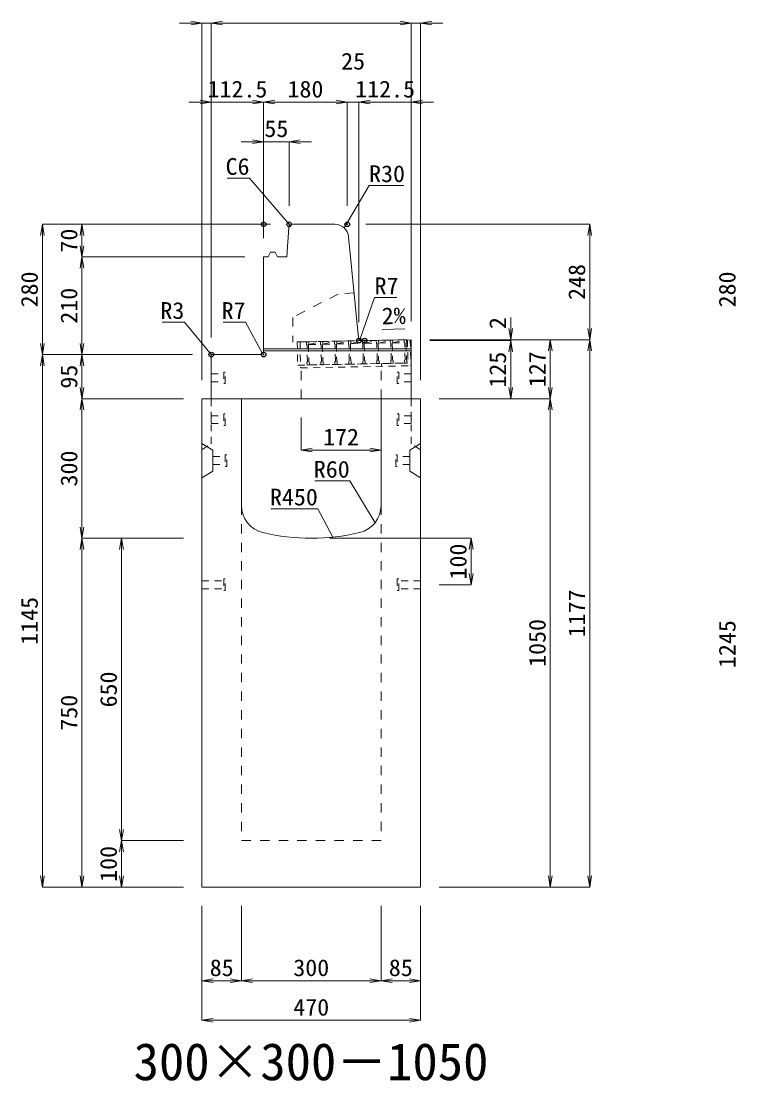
# Model space of a CAD drawing. Units: millimetres at full size; some dimension numbers follow another scale. Extents: x -18734 to 51600, y -18820 to 17820.
# Drawn here: x 7776 to 9313, y -6186 to -3908 of the extents above; entities that cross this region are included whole.
import ezdxf
from ezdxf.enums import TextEntityAlignment as Align

# ---------------------------------------------------------------- set-up
doc = ezdxf.new("R2010")
doc.units = ezdxf.units.MM
doc.header["$LTSCALE"] = 20
doc.header["$PDMODE"] = 32
doc.header["$PDSIZE"] = 10
doc.linetypes.add('USER1', pattern=[2, 1, -1])
doc.linetypes.add('USER2', pattern=[1.35, 0.75, -0.6])
for name, color, linetype, lineweight in [('インサート', 3, 'USER2', 9), ('グレーチング', 7, 'USER2', 5), ('受枠', 3, 'USER2', 9), ('寸法線', 7, 'Continuous', 13), ('引出線', 4, 'Continuous', 13), ('本体', 2, 'Continuous', 13), ('目地', 132, 'Continuous', 5)]:
    doc.layers.add(name, color=color, linetype=linetype, lineweight=lineweight)
doc.layers.add('作業エリア', color=11, linetype='Continuous')
doc.layers.add('文字', color=7, linetype='Continuous')
doc.styles.add('ＭＳ 明朝', font='')
doc.styles.get('ＭＳ 明朝').set_extended_font_data('MS Mincho')

# ---------------------------------------------------------------- blocks, each defined once
blk = doc.blocks.new('open_arrow')
at = {"color": 0, "linetype": 'Continuous', "lineweight": -2}
blk.add_lwpolyline([(7.5, 1.25), (0, 0), (7.5, -1.25)], dxfattribs=at)

msp = doc.modelspace()

# ---------------------------------------------------------------- linework, layer by layer
at = {"layer": 'インサート'}
for p, q in [((8185, -4666.5), (8212, -4666.5)), ((8185, -4666.5), (8185, -4683.5)), ((8215, -4662.5), (8212, -4662.5)), ((8212, -4662.5), (8212, -4687.5)), ((8215, -4687.5), (8215, -4662.5)), ((8585, -4662.5), (8588, -4662.5)), ((8585, -4687.5), (8585, -4662.5)), ((8588, -4662.5), (8588, -4687.5)), ((8615, -4666.5), (8588, -4666.5)), ((8615, -4666.5), (8615, -4683.5)), ((8185, -4683.5), (8212, -4683.5)), ((8212, -4687.5), (8215, -4687.5)), ((8588, -4687.5), (8585, -4687.5)), ((8615, -4683.5), (8588, -4683.5)), ((8185, -4756.5), (8212, -4756.5)), ((8185, -4756.5), (8185, -4773.5)), ((8215, -4752.5), (8212, -4752.5)), ((8212, -4752.5), (8212, -4777.5)), ((8215, -4777.5), (8215, -4752.5)), ((8585, -4752.5), (8588, -4752.5)), ((8585, -4777.5), (8585, -4752.5)), ((8588, -4752.5), (8588, -4777.5)), ((8615, -4756.5), (8588, -4756.5)), ((8615, -4756.5), (8615, -4773.5)), ((8185, -4773.5), (8212, -4773.5)), ((8212, -4777.5), (8215, -4777.5)), ((8588, -4777.5), (8585, -4777.5)), ((8615, -4773.5), (8588, -4773.5)), ((8188.2, -4844.5), (8215.2, -4844.5)), ((8188.2, -4844.5), (8188.2, -4861.5)), ((8218.2, -4840.5), (8215.2, -4840.5)), ((8215.2, -4840.5), (8215.2, -4865.5)), ((8218.2, -4865.5), (8218.2, -4840.5)), ((8581.8, -4840.5), (8584.8, -4840.5)), ((8581.8, -4865.5), (8581.8, -4840.5)), ((8584.8, -4840.5), (8584.8, -4865.5)), ((8611.8, -4844.5), (8584.8, -4844.5)), ((8611.8, -4844.5), (8611.8, -4861.5)), ((8188.2, -4861.5), (8215.2, -4861.5)), ((8215.2, -4865.5), (8218.2, -4865.5)), ((8584.8, -4865.5), (8581.8, -4865.5)), ((8611.8, -4861.5), (8584.8, -4861.5)), ((8165, -5111.5), (8212, -5111.5)), ((8165, -5111.5), (8165, -5128.5)), ((8215, -5107.5), (8212, -5107.5)), ((8212, -5107.5), (8212, -5132.5)), ((8215, -5132.5), (8215, -5107.5)), ((8588, -5107.5), (8585, -5107.5)), ((8585, -5107.5), (8585, -5132.5)), ((8588, -5132.5), (8588, -5107.5)), ((8635, -5111.5), (8588, -5111.5)), ((8635, -5128.5), (8635, -5111.5)), ((8165, -5128.5), (8212, -5128.5)), ((8212, -5132.5), (8215, -5132.5)), ((8585, -5132.5), (8588, -5132.5)), ((8635, -5128.5), (8588, -5128.5))]:
    msp.add_line(p, q, dxfattribs=at)
at = {"layer": 'グレーチング'}
for p, q in [((8389.92, -4597.5), (8604.88, -4593.2)), ((8395.04, -4603.4), (8419.92, -4596.9)), ((8425.04, -4602.8), (8449.91, -4596.3)), ((8455.03, -4602.2), (8479.91, -4595.7)), ((8485.03, -4601.6), (8509.9, -4595.1)), ((8485.03, -4601.6), (8510.02, -4601.1)), ((8515.02, -4601), (8539.89, -4594.5)), ((8515.02, -4601), (8540.01, -4600.5)), ((8545.01, -4600.4), (8569.89, -4593.9)), ((8545.01, -4600.4), (8570.01, -4599.9)), ((8575.01, -4599.8), (8599.88, -4593.3)), ((8575.01, -4599.8), (8600, -4599.3)), ((8395.04, -4603.4), (8420.04, -4602.9)), ((8425.04, -4602.8), (8450.03, -4602.3)), ((8455.03, -4602.2), (8480.03, -4601.7)), ((8390.92, -4647.49), (8605.88, -4643.19))]:
    msp.add_line(p, q, dxfattribs=at)
for points in [[(8389.92, -4597.5), (8394.92, -4597.4), (8395.04, -4603.4), (8394.06, -4604.42), (8394.78, -4640.41), (8395.8, -4641.39), (8395.92, -4647.39), (8390.92, -4647.49), (8390.8, -4641.49), (8391.78, -4640.47), (8391.06, -4604.48), (8390.04, -4603.5)], [(8419.92, -4596.9), (8424.92, -4596.8), (8425.04, -4602.8), (8424.06, -4603.82), (8424.78, -4639.81), (8425.8, -4640.79), (8425.92, -4646.79), (8420.92, -4646.89), (8420.8, -4640.89), (8421.78, -4639.87), (8421.06, -4603.88), (8420.04, -4602.9)], [(8449.91, -4596.3), (8454.91, -4596.2), (8455.03, -4602.2), (8454.05, -4603.22), (8454.77, -4639.21), (8455.79, -4640.19), (8455.91, -4646.19), (8450.91, -4646.29), (8450.79, -4640.29), (8451.77, -4639.27), (8451.05, -4603.28), (8450.03, -4602.3)], [(8479.91, -4595.7), (8484.91, -4595.6), (8485.03, -4601.6), (8484.05, -4602.62), (8484.77, -4638.61), (8485.79, -4639.59), (8485.91, -4645.59), (8480.91, -4645.69), (8480.79, -4639.69), (8481.77, -4638.67), (8481.05, -4602.68), (8480.03, -4601.7)], [(8509.9, -4595.1), (8514.9, -4595), (8515.02, -4601), (8514.04, -4602.02), (8514.76, -4638.01), (8515.78, -4638.99), (8515.9, -4644.99), (8510.9, -4645.09), (8510.78, -4639.09), (8511.76, -4638.07), (8511.04, -4602.08), (8510.02, -4601.1)], [(8539.89, -4594.5), (8544.89, -4594.4), (8545.01, -4600.4), (8544.03, -4601.42), (8544.75, -4637.41), (8545.77, -4638.39), (8545.89, -4644.39), (8540.89, -4644.49), (8540.77, -4638.49), (8541.75, -4637.47), (8541.03, -4601.48), (8540.01, -4600.5)], [(8569.89, -4593.9), (8574.89, -4593.8), (8575.01, -4599.8), (8574.03, -4600.82), (8574.75, -4636.81), (8575.77, -4637.79), (8575.89, -4643.79), (8570.89, -4643.89), (8570.77, -4637.89), (8571.75, -4636.87), (8571.03, -4600.88), (8570.01, -4599.9)], [(8599.88, -4593.3), (8604.88, -4593.2), (8605, -4599.2), (8604.02, -4600.22), (8604.74, -4636.21), (8605.76, -4637.19), (8605.88, -4643.19), (8600.88, -4643.29), (8600.76, -4637.29), (8601.74, -4636.27), (8601.02, -4600.28), (8600, -4599.3)]]:
    msp.add_lwpolyline(points, close=True, dxfattribs=at)
at = {"layer": '作業エリア'}
for p in [(8297.5, -4345), (8352.5, -4345), (8477.5, -4345), (8502.5, -4595), (8515, -4595), (8185, -4625), (8297.5, -4625)]:
    msp.add_point(p, dxfattribs=at)
at = {"layer": '受枠'}
for p, q in [((8369.93, -4597.9), (8612.88, -4593.04)), ((8369.93, -4597.9), (8370.93, -4647.89)), ((8375.93, -4597.78), (8377.05, -4653.77)), ((8606.88, -4593.16), (8607.88, -4643.15)), ((8612.88, -4593.04), (8614, -4649.03)), ((8370.93, -4647.89), (8607.88, -4643.15)), ((8550.89, -4644.29), (8551.01, -4650.29)), ((8377.05, -4653.77), (8614, -4649.03))]:
    msp.add_line(p, q, dxfattribs=at)
at = {"layer": '寸法線'}
for p, q in [((8233, -3912.31), (8117, -3912.31)), ((8165, -4680), (8165, -3912.31)), ((8185, -3912.31), (8615, -3912.31)), ((8185, -4588), (8185, -3912.31)), ((8185, -4588), (8185, -3912.31)), ((8567, -3912.31), (8683, -3912.31)), ((8615, -4553), (8615, -3912.31)), ((8615, -4553), (8615, -3912.31)), ((8635, -4680), (8635, -3912.31)), ((8137, -4082.31), (8297.5, -4082.31)), ((8185, -4588), (8185, -4082.31)), ((8297.5, -4082.31), (8477.5, -4082.31)), ((8297.5, -4375), (8297.5, -4082.31)), ((8297.5, -4375), (8297.5, -4082.31)), ((8429.5, -4082.31), (8550.5, -4082.31)), ((8477.5, -4305), (8477.5, -4082.31)), ((8477.5, -4305), (8477.5, -4082.31)), ((8502.5, -4555), (8502.5, -4082.31)), ((8502.5, -4082.31), (8663, -4082.31)), ((8502.5, -4555), (8502.5, -4082.31)), ((8615, -4553), (8615, -4082.31)), ((8249.5, -4167.31), (8400.5, -4167.31)), ((8297.5, -4375), (8297.5, -4167.31)), ((8352.5, -4305), (8352.5, -4167.31)), ((7822.06, -4625), (7822.06, -4345)), ((8312.5, -4345), (7822.06, -4345)), ((7907.06, -4415), (7907.06, -4345)), ((8312.5, -4345), (7907.06, -4345)), ((8517.5, -4345), (8998.78, -4345)), ((8998.78, -4593), (8998.78, -4345)), ((7907.06, -4625), (7907.06, -4415)), ((8257.5, -4415), (7907.06, -4415)), ((8257.5, -4415), (7907.06, -4415)), ((8828.78, -4643), (8828.78, -4545)), ((8655, -4593), (8998.78, -4593)), ((8655, -4593), (8913.78, -4593)), ((8655, -4593), (8828.78, -4593)), ((8655, -4593), (8998.78, -4593)), ((8655, -4595), (8828.78, -4595)), ((8655, -4595), (8828.78, -4595)), ((8828.78, -4720), (8828.78, -4595)), ((8913.78, -4720), (8913.78, -4593)), ((8998.78, -4593), (8998.78, -5770)), ((7822.06, -5770), (7822.06, -4625)), ((8145, -4625), (7822.06, -4625)), ((8145, -4625), (7822.06, -4625)), ((7907.06, -4720), (7907.06, -4625)), ((8145, -4625), (7907.06, -4625)), ((8145, -4625), (7907.06, -4625)), ((7907.06, -4720), (7907.06, -5020)), ((8125, -4720), (7907.06, -4720)), ((8125, -4720), (7907.06, -4720)), ((8675, -4720), (8913.78, -4720)), ((8675, -4720), (8913.78, -4720)), ((8675, -4720), (8828.78, -4720)), ((8913.78, -4720), (8913.78, -5770)), ((8378, -4760), (8378, -4830.23)), ((8378, -4830.23), (8550, -4830.23)), ((8125, -5020), (7907.06, -5020)), ((7907.06, -5770), (7907.06, -5020)), ((8125, -5020), (7907.06, -5020)), ((7992.06, -5020), (7992.06, -5670)), ((8125, -5020), (7992.06, -5020)), ((8440, -5020), (8743.78, -5020)), ((8743.78, -5020), (8743.78, -5120)), ((8675, -5120), (8743.78, -5120)), ((8125, -5670), (7992.06, -5670)), ((7992.06, -5670), (7992.06, -5770)), ((8125, -5670), (7992.06, -5670)), ((8125, -5770), (7822.06, -5770)), ((8125, -5770), (7907.06, -5770)), ((8125, -5770), (7992.06, -5770)), ((8675, -5770), (8913.78, -5770)), ((8675, -5770), (8998.78, -5770)), ((8165, -5810), (8165, -5971.16)), ((8165, -5810), (8165, -6056.16)), ((8250, -5810), (8250, -5971.16)), ((8250, -5810), (8250, -5971.16)), ((8550, -5810), (8550, -5971.16)), ((8550, -5810), (8550, -5971.16)), ((8635, -5810), (8635, -5971.16)), ((8635, -5810), (8635, -6056.16)), ((8165, -5971.16), (8250, -5971.16)), ((8250, -5971.16), (8550, -5971.16)), ((8550, -5971.16), (8635, -5971.16)), ((8165, -6056.16), (8635, -6056.16))]:
    msp.add_line(p, q, dxfattribs=at)
at = {"layer": '引出線'}
for points in [[(8355.29, -4347.99), (8267.27, -4245.82), (8218.92, -4245.82)], [(8470.48, -4352.76), (8524.33, -4261.36), (8599, -4261.36)], [(8504.14, -4593.19), (8536.08, -4502.42), (8584.01, -4502.42)], [(8185.88, -4625.88), (8127.15, -4555.51), (8079.43, -4555.51)], [(8295.45, -4622.95), (8258.75, -4555.51), (8210.82, -4555.51)], [(8552.12, -4570.88), (8600.83, -4569.9), (8552.08, -4570.88)], [(8537.07, -4986.68), (8482.66, -4896.79), (8407.98, -4896.79)], [(8446.44, -5017.6), (8414.22, -4956.45), (8313.21, -4956.45)]]:
    msp.add_lwpolyline(points, dxfattribs=at)
at = {"layer": '本体'}
for p, q in [((8352.07, -4350.98), (8358.5, -4345)), ((8358.5, -4345), (8450.35, -4345)), ((8347.5, -4415), (8352.07, -4350.98)), ((8480.2, -4372.01), (8501.87, -4588.7)), ((8297.5, -4415), (8297.5, -4618)), ((8297.5, -4415), (8307.5, -4415)), ((8307.5, -4415), (8312.5, -4405)), ((8312.5, -4405), (8322.5, -4405)), ((8322.5, -4405), (8327.5, -4415)), ((8327.5, -4415), (8347.5, -4415)), ((8515, -4595), (8508.83, -4595)), ((8615, -4593), (8515, -4595)), ((8615, -4593), (8615, -4720)), ((8185, -4628), (8185, -4720)), ((8290.5, -4625), (8188, -4625)), ((8165, -4720), (8165, -5770)), ((8165, -4720), (8250, -4720)), ((8185, -4720), (8615, -4720)), ((8250, -4720), (8250, -4949.47)), ((8550, -4720), (8635, -4720)), ((8550, -4720), (8550, -4949.47)), ((8635, -4720), (8635, -5770)), ((8165, -5770), (8635, -5770))]:
    msp.add_line(p, q, dxfattribs=at)
at = {"layer": '本体', "linetype": 'USER1'}
for p, q in [((8457.5, -4495), (8360.5, -4545)), ((8492.2, -4492), (8457.5, -4495)), ((8360.5, -4545), (8360.5, -4598.09)), ((8515, -4595), (8360.5, -4598.09)), ((8550, -4720), (8550, -4644.31)), ((8378, -4720), (8378, -4647.75))]:
    msp.add_line(p, q, dxfattribs=at)
at = {"layer": '本体', "linetype": 'USER2', "lineweight": 9}
for p, q in [((8185, -4817), (8185, -4720)), ((8615, -4817), (8615, -4720)), ((8165, -4829.5), (8185, -4817)), ((8635, -4829.5), (8615, -4817))]:
    msp.add_line(p, q, dxfattribs=at)
at = {"layer": '本体', "lineweight": 9}
for p, q in [((8165, -4816), (8188.2, -4830.5)), ((8634.58, -4816.26), (8611.8, -4830.5)), ((8188.2, -4830.5), (8188.2, -4875.5)), ((8611.8, -4830.5), (8611.8, -4875.5)), ((8188.2, -4875.5), (8165, -4890)), ((8611.8, -4875.5), (8635, -4890))]:
    msp.add_line(p, q, dxfattribs=at)
at = {"layer": '本体', "linetype": 'USER1', "lineweight": 15}
for p, q in [((8250, -4949.47), (8250, -5670)), ((8550, -4949.47), (8550, -5670)), ((8250, -5670), (8550, -5670))]:
    msp.add_line(p, q, dxfattribs=at)
at = {"layer": '本体'}
for centre, radius, start, end in [((8450.35, -4375), 30, 5.71059, 90), ((8508.83, -4588), 7, 185.71059, 270), ((8290.5, -4618), 7, 270, 0), ((8188, -4628), 3, 90, 180), ((8310, -4949.47), 60, 180, 256.65764), ((8490, -4949.47), 60, 283.34236, 0), ((8400, -4570), 450, 256.65764, 283.34236)]:
    msp.add_arc(centre, radius, start, end, dxfattribs=at)
at = {"layer": '目地'}
for p, q in [((8615, -4613), (8297.5, -4613)), ((8615, -4617), (8297.5, -4617))]:
    msp.add_line(p, q, dxfattribs=at)

# ---------------------------------------------------------------- block references
at = {"layer": '寸法線', "xscale": 3.2, "yscale": 3.2}
for p, rotation in [((8165, -3912.31), 180), ((8615, -3912.31), 180), ((8615, -3912.31), 180), ((8185, -4082.31), 180), ((8297.5, -4082.31), 180), ((8477.5, -4082.31), 180), ((8477.5, -4082.31), 180), ((8297.5, -4167.31), 180), ((7822.06, -4345), 270), ((7907.06, -4345), 270), ((8998.78, -4345), 270), ((7907.06, -4415), 90), ((7907.06, -4415), 270), ((8828.78, -4593), 90), ((8998.78, -4593), 90), ((7822.06, -4625), 90), ((7907.06, -4625), 90), ((8828.78, -4595), 270), ((8828.78, -4595), 270), ((8913.78, -4593), 270), ((8998.78, -4593), 270), ((7822.06, -4625), 270), ((7907.06, -4625), 270), ((7907.06, -4720), 90), ((8828.78, -4720), 90), ((8913.78, -4720), 90), ((7907.06, -4720), 270), ((8913.78, -4720), 270), ((8550, -4830.23), 180), ((7907.06, -5020), 90), ((7907.06, -5020), 270), ((7992.06, -5020), 270), ((8743.78, -5020), 270), ((8743.78, -5120), 90), ((7992.06, -5670), 90), ((7992.06, -5670), 270), ((7822.06, -5770), 90), ((7907.06, -5770), 90), ((7992.06, -5770), 90), ((8913.78, -5770), 90), ((8998.78, -5770), 90), ((8250, -5971.16), 180), ((8550, -5971.16), 180), ((8635, -5971.16), 180), ((8635, -6056.16), 180)]:
    msp.add_blockref('open_arrow', p, dxfattribs=dict(at, rotation=rotation))
for p in [(8185, -3912.31), (8185, -3912.31), (8635, -3912.31), (8297.5, -4082.31), (8502.5, -4082.31), (8502.5, -4082.31), (8615, -4082.31), (8352.5, -4167.31), (8378, -4830.23), (8165, -5971.16), (8250, -5971.16), (8550, -5971.16), (8165, -6056.16)]:
    msp.add_blockref('open_arrow', p, dxfattribs=at)
at = {"layer": '引出線', "xscale": 0.0533, "yscale": 0.0533}
for p, rotation in [((8355.29, -4347.99), 130.7), ((8470.48, -4352.76), 59.5), ((8552.12, -4570.88), 1.1), ((8504.14, -4593.19), 70.6), ((8295.45, -4622.95), 118.6), ((8185.88, -4625.88), 129.8), ((8537.07, -4986.68), 121.2), ((8446.44, -5017.6), 117.8)]:
    msp.add_blockref('open_arrow', p, dxfattribs=dict(at, rotation=rotation))

# ---------------------------------------------------------------- texts
at = {"layer": '寸法線', "style": 'ＭＳ 明朝', "width": 1.05}
for s, p in [('25', (8490, -3994.31)), ('112.5', (8241.25, -4054.31)), ('180', (8387.5, -4054.31)), ('112.5', (8558.75, -4054.31)), ('55', (8325, -4139.31)), ('172', (8464, -4802.23)), ('85', (8207.5, -5943.16)), ('300', (8400, -5943.16)), ('85', (8592.5, -5943.16)), ('470', (8400, -6028.16))]:
    msp.add_text(s, height=36.03, dxfattribs=at).set_placement(p, align=Align.MIDDLE_CENTER)
for s, p in [('70', (7879.06, -4380)), ('248', (8970.78, -4469)), ('280', (7794.06, -4485)), ('280', (9294.06, -4485)), ('210', (7879.06, -4520)), ('2', (8800.78, -4557.41)), ('125', (8800.78, -4657.5)), ('127', (8885.78, -4656.5)), ('95', (7879.06, -4672.5)), ('300', (7879.06, -4870)), ('100', (8715.78, -5070)), ('1177', (8970.78, -5181.5)), ('1145', (7794.06, -5197.5)), ('1050', (8885.78, -5245)), ('1245', (9294.06, -5247.5)), ('650', (7964.06, -5345)), ('750', (7879.06, -5395)), ('100', (7964.06, -5720))]:
    msp.add_text(s, height=36.03, rotation=90, dxfattribs=at).set_placement(p, align=Align.MIDDLE_CENTER)
at = {"layer": '引出線', "style": 'ＭＳ 明朝', "width": 1.05}
for s, p in [('C6', (8267.27, -4202.62)), ('R3', (8127.15, -4512.31)), ('R7', (8258.75, -4512.31)), ('R60', (8482.66, -4853.59)), ('R450', (8414.22, -4913.25))]:
    msp.add_text(s, height=36.03, dxfattribs=at).set_placement(p, align=Align.TOP_RIGHT)
for s, p in [('R30', (8524.33, -4218.16)), ('R7', (8536.08, -4459.22))]:
    msp.add_text(s, height=36.03, dxfattribs=at).set_placement(p, align=Align.TOP_LEFT)
msp.add_text('2%', height=36.03, rotation=1.146, dxfattribs=at).set_placement((8551.15, -4523.98), align=Align.TOP_LEFT)
at = {"layer": '文字', "style": 'ＭＳ 明朝'}
msp.add_text('300×300－1050', height=80.06, dxfattribs=at).set_placement((8399.52, -6144.97), align=Align.MIDDLE_CENTER)

doc.saveas('drawing.dxf')
